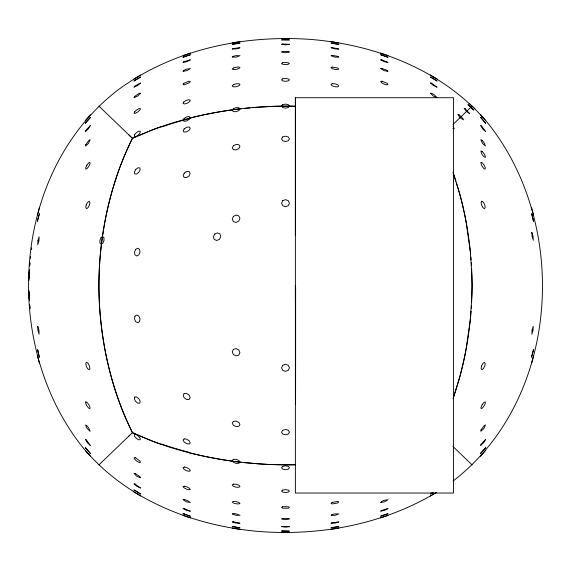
<?xml version="1.0" encoding="UTF-8"?>
<svg xmlns="http://www.w3.org/2000/svg" width="571" height="571" viewBox="0 0 571 571"><rect width="100%" height="100%" fill="white"/><g stroke="black" fill="none" stroke-linecap="round" stroke-linejoin="round"><path stroke-width="0.86" d="M295.378 285.5L295.385 97.727L453.502 97.727L453.502 493.037L295.385 493.037L295.378 285.5L295.378 301.338M471.625 302.587L472.074 285.5L471.625 268.413M471.282 308.261L471.468 305.428M29.428 269.655L29.271 272.089A77.099 22.947 -89.8 0 0 28.971 280.425M471.075 311.088C468.741 340.901 462.867 370.5 452.981 398.751M29.692 265.586L29.977 262.41M30.377 258.349L30.584 256.586M31.491 249.613L31.74 247.9M37.386 215.067L39.478 207.444M531.522 363.556L533.614 355.933M453.502 397.245L459.962 376.196A217.53 114.5 90 0 0 466.264 348.217L470.397 318.811L471.946 294.636A169.958 89.461 -90 0 0 471.946 276.364L470.397 252.189L466.264 222.783A217.53 114.5 -90 0 0 459.962 194.797L452.981 172.249M85.222 120.609L90.468 114.692M480.532 456.308L485.778 450.391M453.053 481.046L453.502 480.703C559.816 398.344 570.036 226.873 488.519 123.964C445.401 71.532 378.009 45.095 311.666 39.499C243.86 34.41 172.835 49.456 117.505 90.289C11.184 172.649 0.964 344.127 82.481 447.036C125.599 499.468 192.991 525.905 259.334 531.501C319.132 536.005 380.878 524.792 433.025 494.436M98.926 464.894L129.745 435.259M452.981 124.457L472.074 106.106M128.939 436.037L132.465 432.654L153.692 441.626A236.187 122.115 -0.3 0 0 161.215 444.331M131.994 433.103L132.465 432.654L136.84 434.674M432.425 492.495L430.363 494.029L433.275 492.552M436.308 492.445L435.352 493.037L436.53 492.316M133.871 79.019L140.652 74.958M430.348 496.042L436.137 492.573M133.414 137.897L132.465 138.346C87.734 229.449 87.734 341.551 132.465 432.654C123.657 415.345 116.841 397.073 111.638 378.373A218.407 114.971 -90 0 1 106.113 355.39C102.309 336.526 99.946 317.362 99.176 298.126A170.972 89.99 -90 0 1 99.176 272.874C99.946 253.638 102.302 234.474 106.12 215.61A218.407 114.957 -90 0 1 111.638 192.634C116.827 173.927 123.664 155.662 132.465 138.346L153.692 129.374A236.187 122.115 0.3 0 1 161.215 126.669M134.463 137.411L136.84 136.326M138.161 135.741L147.682 131.723M149.502 130.995C178.944 119.425 210.042 112.344 241.426 108.683M182.927 55.594L190.414 53.053M380.586 517.947L388.073 515.406M232.183 42.868L239.991 41.647M331.009 529.353L338.817 528.132M244.309 108.362L250.119 107.783M253.032 107.519L273.637 106.299L292.916 106.177M292.916 464.823L295.385 464.758L290.789 464.858A185.218 94.736 0 0 1 277.014 464.794L258.72 463.93L240.648 462.225A230.006 117.64 0 0 1 188.922 452.66M292.295 464.83L267.728 464.466L244.309 462.638M281.546 38.435L289.454 38.435M281.546 532.565L289.454 532.565M293.53 106.192L295.385 106.242L290.789 106.142A185.218 94.736 0 0 0 277.014 106.206L258.72 107.07L240.648 108.776A230.006 117.64 0 0 0 188.922 118.34M241.426 462.317C205.988 458.163 170.857 449.705 138.161 435.259M452.853 128.504L454.252 128.718L453.088 126.241M331.009 41.647L338.817 42.868M232.183 528.132L239.991 529.353M380.586 53.053L388.073 55.594M182.927 515.406L190.414 517.947M430.348 74.958L437.129 79.019M133.871 491.981L140.652 496.042M131.994 137.897L132.465 138.346L128.939 134.963M130.937 136.883L98.926 106.106M469.219 103.365L474.922 108.847M452.981 446.543L472.074 464.894M480.532 114.692L485.778 120.609M85.222 450.391L90.468 456.308M453.502 173.755L455.922 181.043M456.393 182.542C463.666 205.86 468.313 229.97 470.597 254.281M531.522 207.444L533.614 215.067M37.386 355.933L39.478 363.556M29.713 305.492L30.006 308.668M470.847 257.093L471.075 259.912M29.392 300.603L29.014 292.302A77.099 22.947 -89.8 0 1 28.978 290.603M471.282 262.739L471.468 265.572M295.385 97.727L295.385 235.466M295.635 287.27A185.147 0.457 90 0 1 295.571 404.211M161.607 126.969A244.345 125.292 0 0 1 189.265 118.697M189.265 452.303A244.345 125.292 0 0 1 161.607 444.031M29.949 308.261A77.927 23.197 -89.8 0 1 29.656 304.843M29.264 298.733A77.927 23.197 -89.8 0 1 29 291.688M29 279.198A77.927 23.197 -89.8 0 1 29.314 271.261M29.656 266.007A77.927 23.197 -89.8 0 1 29.863 263.417M85.793 401.87L85.7 403.283L86.863 405.845L88.605 408.058L89.904 408.622L89.997 407.216L88.826 404.653L87.085 402.441L85.793 401.87M481.096 162.378L481.003 163.784L482.174 166.347L483.915 168.559L485.207 169.13L485.3 167.717L484.137 165.155L482.395 162.942L481.096 162.378M37.572 220.206L37.465 221.37L39.399 213.704L37.572 220.206M134.435 134.906L134.292 136.498L135.884 136.555L138.282 135.056L140.081 132.865L140.23 131.28L138.639 131.223L136.241 132.722L134.435 134.906M531.708 356.126L531.601 357.296L533.535 349.63L531.708 356.126M531.851 232.461L532.101 236.437L533.285 240.241L533.036 236.266L531.851 232.461M37.936 240.655L37.772 244.638L38.928 240.819L39.092 236.837L37.936 240.655M532.072 330.181L531.908 334.163L533.064 330.345L533.228 326.362L532.072 330.181M37.772 326.362L37.936 330.345L39.092 334.163L38.928 330.181L37.772 326.362M86.214 204.982L85.8 207.601L86.585 208.679L88.105 207.601L89.476 204.982L89.897 202.362L89.112 201.278L87.584 202.362L86.214 204.982M481.524 366.018L481.103 368.638L481.888 369.723L483.416 368.638L484.786 366.018L485.2 363.399L484.415 362.321L482.895 363.399L481.524 366.018M134.949 316.141L134.499 318.889L135.67 321.644L137.768 322.779L139.567 321.644L140.016 318.889L138.853 316.141L136.755 315.006L134.949 316.141M85.714 144.777L85.5 146.055L88.519 143.364L90.189 139.688L89.026 140.273L85.714 144.777M481.025 430.027L480.811 431.312L483.823 428.621L485.5 424.945L484.336 425.523L481.025 430.027M134.756 397.045L134.349 398.872L135.655 401.42L137.897 403.19L139.767 403.155L140.166 401.327L138.867 398.786L136.626 397.009L134.756 397.045M134.542 111.966L134.106 113.308L135.513 113.251L137.946 111.837L139.981 109.882L140.416 108.54L139.003 108.597L136.569 110.01L134.542 111.966M85.771 130.488L85.343 131.637L88.277 128.925L90.354 125.52L85.771 130.488M481.082 444.338L480.646 445.48L483.58 442.775L485.657 439.363L481.082 444.338M184.197 173.17L183.17 175.668L184.197 177.488L186.674 177.56L189.151 175.839L190.179 173.341L189.151 171.521L186.674 171.45L184.197 173.17M183.691 102.038L183.091 103.494L184.59 103.965L187.309 103.187L189.658 101.602L190.257 100.153L188.758 99.675L186.039 100.453L183.691 102.038M101.017 237.657L99.882 240.384L99.975 243.11L101.224 244.238L102.916 243.11L104.043 240.384L103.958 237.657L102.701 236.522L101.017 237.657M233.382 216.43L232.261 219.128L233.382 221.605L236.087 222.412L238.792 221.07L239.913 218.372L238.792 215.895L236.087 215.089L233.382 216.43M135.67 249.356L134.499 252.111L134.949 254.859L136.755 255.994L138.853 254.859L140.016 252.111L139.567 249.356L137.768 248.221L135.67 249.356M233.382 349.395L232.261 351.872L233.382 354.57L236.087 355.911L238.792 355.105L239.913 352.628L238.792 349.93L236.087 348.588L233.382 349.395M86.863 165.155L85.7 167.717L85.793 169.13L87.085 168.559L88.826 166.347L89.997 163.784L89.904 162.378L88.605 162.942L86.863 165.155M482.174 404.653L481.003 407.216L481.096 408.622L482.395 408.058L484.137 405.845L485.3 403.283L485.207 401.87L483.915 402.441L482.174 404.653M282.702 200.685L281.546 203.19L282.702 205.688L285.5 206.723L288.298 205.688L289.454 203.19L288.298 200.685L285.5 199.65L282.702 200.685M282.702 365.312L281.546 367.81L282.702 370.315L285.5 371.35L288.298 370.315L289.454 367.81L288.298 365.312L285.5 364.277L282.702 365.312M214.739 233.996L213.39 236.687L214.189 239.377L216.687 240.491L219.407 239.377L220.756 236.687L219.956 233.996L217.458 232.882L214.739 233.996M135.655 169.58L134.349 172.128L134.756 173.955L136.626 173.991L138.867 172.214L140.166 169.673L139.767 167.845L137.897 167.81L135.655 169.58M184.14 128.939L183.091 130.937L184.14 132.122L186.674 131.808L189.201 130.174L190.25 128.175L189.201 126.99L186.674 127.304L184.14 128.939M233.368 145.705L232.247 147.839L233.368 149.588L236.087 149.916L238.799 148.638L239.927 146.497L238.799 144.749L236.087 144.42L233.368 145.705M134.62 96.478L133.992 97.605L137.725 96.064L140.53 93.166L139.245 93.337L134.62 96.478M184.197 393.512L183.17 395.332L184.197 397.83L186.674 399.55L189.151 399.479L190.179 397.659L189.151 395.161L186.674 393.44L184.197 393.512M184.126 118.461L183.07 120.303L184.126 121.323L186.674 120.924L189.222 119.346L190.271 117.505L189.222 116.484L186.674 116.884L184.126 118.461M85.864 122.38L85.25 123.386L90.439 117.419L85.864 122.38M481.167 452.575L480.561 453.581L485.75 447.614L481.167 452.575M282.702 136.976L281.546 138.853L282.702 140.737L285.5 141.515L288.298 140.737L289.454 138.853L288.298 136.976L285.5 136.198L282.702 136.976M282.702 430.263L281.546 432.147L282.702 434.024L285.5 434.802L288.298 434.024L289.454 432.147L288.298 430.263L285.5 429.485L282.702 430.263M233.368 421.412L232.247 423.161L233.368 425.295L236.087 426.58L238.799 426.252L239.927 424.503L238.799 422.362L236.087 421.084L233.368 421.412M183.791 83.345L183.02 84.508L184.39 84.793L189.558 82.667L190.329 81.503L188.958 81.218L183.791 83.345M233.361 108.733L232.226 110.381L233.361 111.602L236.087 111.68L238.814 110.567L239.948 108.918L238.814 107.698L236.087 107.619L233.361 108.733M86.585 362.321L85.8 363.399L86.214 366.018L87.584 368.638L89.112 369.723L89.897 368.638L89.476 366.018L88.105 363.399L86.585 362.321M481.888 201.278L481.103 202.362L481.524 204.982L482.895 207.601L484.415 208.679L485.2 207.601L484.786 204.982L483.416 202.362L481.888 201.278M282.702 104.671L281.546 106.106L282.702 107.534L285.5 108.126L288.298 107.534L289.454 106.106L288.298 104.671L285.5 104.079L282.702 104.671M134.692 86.242L133.921 87.192L137.547 85.529L140.594 82.952L134.692 86.242M282.702 466.371L281.546 467.756L282.702 469.141L285.5 469.712L288.298 469.141L289.454 467.756L288.298 466.371L285.5 465.793L282.702 466.371M184.14 438.878L183.091 440.063L184.14 442.061L186.674 443.696L189.201 444.01L190.25 442.825L189.201 440.826L186.674 439.192L184.14 438.878M233.346 84.736L232.211 86L233.346 86.842L236.087 86.771L238.828 85.821L239.963 84.558L238.828 83.716L236.087 83.787L233.346 84.736M233.361 459.398L232.226 460.619L233.361 462.267L236.087 463.381L238.814 463.302L239.948 462.082L238.814 460.433L236.087 459.32L233.361 459.398M183.862 70.383L182.977 71.318L186.953 70.654L190.371 68.52L186.396 69.177L183.862 70.383M381.514 501.552L380.629 502.48L384.604 501.823L388.023 499.682L384.047 500.346L381.514 501.552M282.702 78.869L281.546 79.883L282.702 80.904L285.5 81.325L288.298 80.904L289.454 79.883L288.298 78.869L285.5 78.448L282.702 78.869M282.702 490.096L281.546 491.117L282.702 492.131L285.5 492.552L288.298 492.131L289.454 491.117L288.298 490.096L285.5 489.675L282.702 490.096M134.77 80.311L133.885 81.082L140.637 76.971L134.77 80.311M233.339 68.028L232.197 68.998L233.339 69.569L236.087 69.398L238.835 68.591L239.97 67.614L238.835 67.05L236.087 67.214L233.339 68.028M332.165 502.409L331.03 503.386L332.165 503.95L337.661 502.972L338.803 502.002L337.661 501.431L332.165 502.409M183.919 61.739L182.948 62.467L186.845 61.625L190.393 59.805L183.919 61.739M381.571 510.46L380.607 511.195L384.497 510.346L388.052 508.533L381.571 510.46M332.172 83.716L331.037 84.558L332.172 85.821L334.913 86.771L337.654 86.842L338.789 86L337.654 84.736L334.913 83.787L332.172 83.716M233.346 484.158L232.211 485L233.346 486.264L236.087 487.213L238.828 487.284L239.963 486.442L238.828 485.179L236.087 484.229L233.346 484.158M233.332 56.308L232.19 57.05L236.087 57.157L239.984 55.722L236.087 55.615L233.332 56.308M332.158 514.542L331.016 515.278L334.913 515.385L338.81 513.95L334.913 513.843L332.158 514.542M282.702 62.789L281.546 63.538L282.702 64.28L285.5 64.594L288.298 64.28L289.454 63.538L288.298 62.789L285.5 62.482L282.702 62.789M282.702 506.72L281.546 507.462L282.702 508.211L288.298 508.211L289.454 507.462L288.298 506.72L282.702 506.72M183.969 56.757L182.934 57.307L190.414 54.737L183.969 56.757M381.628 515.713L380.586 516.263L388.066 513.693L381.628 515.713M332.165 67.05L331.03 67.614L332.165 68.591L334.913 69.398L337.661 69.569L338.803 68.998L337.661 68.028L332.165 67.05M233.339 501.431L232.197 502.002L233.339 502.972L236.087 503.786L238.835 503.95L239.97 503.386L238.835 502.409L236.087 501.602L233.339 501.431M233.275 48.514L232.19 49.042L236.166 48.878L239.984 47.75L233.275 48.514M332.101 522.722L331.016 523.25L334.991 523.086L338.81 521.958L332.101 522.722M282.702 51.504L281.546 52.032L285.5 52.775L289.454 52.032L288.298 51.504L282.702 51.504M282.702 518.439L281.546 518.968L285.5 519.71L289.454 518.968L288.298 518.439L282.702 518.439M184.59 467.035L183.091 467.506L183.691 468.962L186.039 470.547L188.758 471.325L190.257 470.847L189.658 469.398L187.309 467.813L184.59 467.035M233.296 44.046L232.183 44.395L239.991 43.153L233.296 44.046M332.129 527.497L331.009 527.847L338.817 526.605L332.129 527.497M332.158 55.373L331.016 55.722L334.913 57.157L338.81 57.05L337.668 56.308L332.158 55.373M233.332 513.6L232.19 513.95L236.087 515.385L239.984 515.278L236.087 513.843L233.332 513.6M282.702 43.996L281.546 44.331L285.5 44.809L289.454 44.331L282.702 43.996M282.702 526.334L281.546 526.669L285.5 527.147L289.454 526.669L282.702 526.334M382.042 81.218L380.671 81.503L381.442 82.667L383.905 84.03L386.61 84.793L387.98 84.508L387.209 83.345L382.042 81.218M184.39 486.207L183.02 486.492L183.791 487.655L186.253 489.019L188.958 489.782L190.329 489.497L189.558 488.333L187.095 486.97L184.39 486.207M282.702 39.72L281.546 39.884L289.454 39.884L282.702 39.72M282.702 530.944L281.546 531.116L289.454 531.116L282.702 530.944M332.215 47.593L331.016 47.75L334.834 48.878L338.81 49.042L332.215 47.593M233.382 521.808L232.19 521.958L236.009 523.086L239.984 523.25L233.382 521.808M381.913 68.406L380.629 68.52L384.047 70.654L388.023 71.318L387.138 70.383L381.913 68.406M184.255 499.568L182.977 499.682L186.396 501.823L190.371 502.48L186.953 500.346L184.255 499.568M135.884 434.445L134.292 434.502L134.435 436.094L136.241 438.278L138.639 439.777L140.23 439.72L140.081 438.135L138.282 435.944L135.884 434.445M332.179 43.168L331.009 43.153L338.817 44.395L332.179 43.168M233.353 526.619L232.183 526.605L239.991 527.847L233.353 526.619M135.513 457.749L134.106 457.692L134.542 459.034L136.569 460.99L139.003 462.403L140.416 462.46L139.981 461.118L135.513 457.749M381.821 59.855L380.607 59.805L384.155 61.625L388.052 62.467L381.821 59.855M184.162 508.575L182.948 508.533L186.503 510.346L190.393 511.195L184.162 508.575M431.755 93.337L430.47 93.166L433.275 96.064L437.008 97.605L434.203 94.707L431.755 93.337M135.277 473.559L133.992 473.395L136.797 476.293L140.53 477.834L139.895 476.706L135.277 473.559M381.742 54.944L380.586 54.737L388.066 57.307L381.742 54.944M184.09 513.9L182.934 513.693L190.414 516.263L184.09 513.9M431.583 83.252L430.406 82.952L433.453 85.529L437.079 87.192L431.583 83.252M135.106 484.108L133.921 483.808L136.969 486.385L140.594 488.048L135.106 484.108M459.013 114.757L457.764 114.378L460.04 117.719L463.466 119.86L463.038 118.632L459.013 114.757M431.455 77.406L430.363 76.971L437.115 81.082L431.455 77.406M134.97 490.353L133.885 489.918L140.637 494.029L134.97 490.353M482.181 151.486L480.946 150.922C481.046 153.57 482.945 156.397 485.357 157.482L485.3 156.126L483.987 153.649L482.181 151.486M465.215 108.804L464.109 108.283L466.571 111.424L469.805 113.765L465.215 108.804M481.974 140.273L480.811 139.688L482.481 143.364L485.5 146.055L483.823 142.379L481.974 140.273M86.664 425.523L85.5 424.945L87.177 428.621L90.189 431.312L88.519 427.636L86.664 425.523M481.681 126.17L480.646 125.52L482.723 128.925L485.657 131.637L481.681 126.17M86.378 440.013L85.343 439.363L87.42 442.775L90.354 445.48L86.378 440.013M468.891 105.278L467.913 104.621L473.616 110.103L468.891 105.278M481.474 118.161L480.561 117.419L485.75 123.386L481.474 118.161M86.164 448.356L85.25 447.614L90.439 453.581L86.164 448.356M532.058 214.782L531.601 213.704L533.535 221.37L532.058 214.782M37.922 350.708L37.465 349.63L39.399 357.296L37.922 350.708"/></g></svg>
